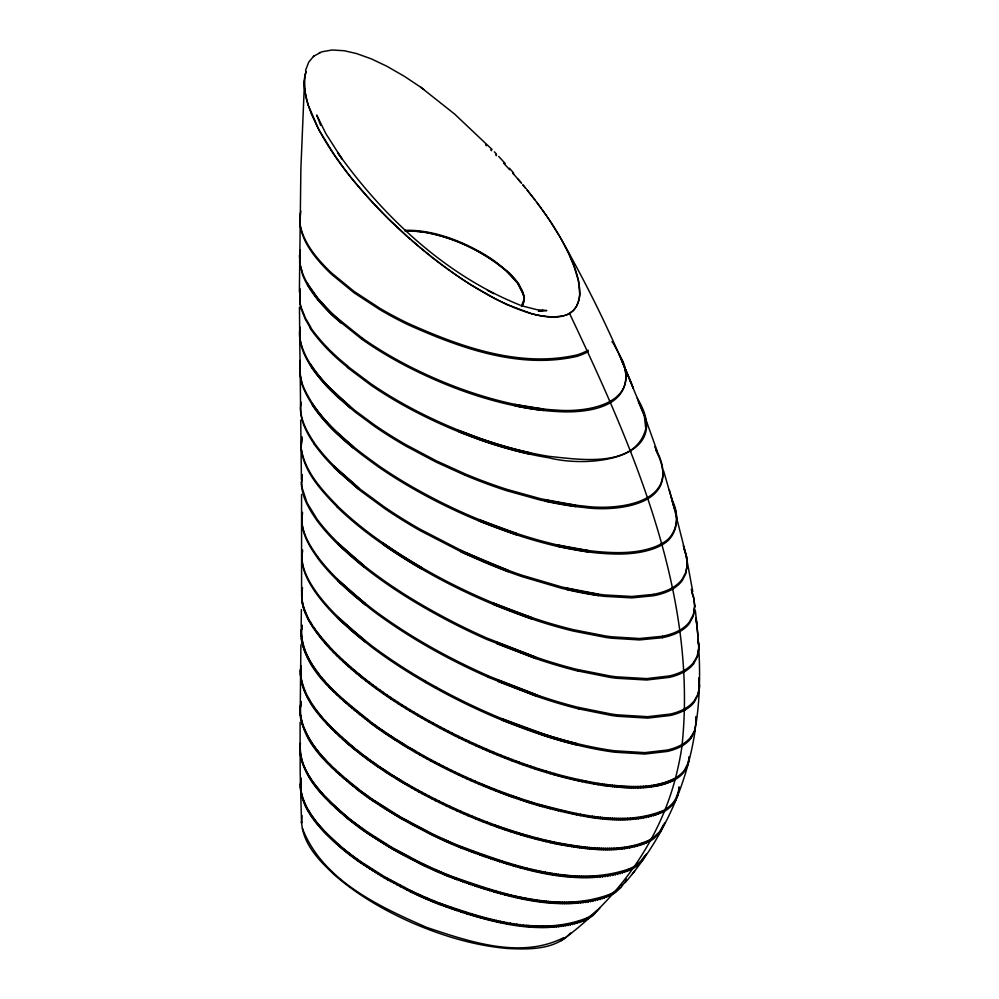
<?xml version="1.0" encoding="UTF-8"?>
<svg xmlns="http://www.w3.org/2000/svg" width="999" height="999" viewBox="0 0 999 999"><rect width="100%" height="100%" fill="white"/><g stroke="black" fill="none" stroke-linecap="round" stroke-linejoin="round"><path stroke-width="1.5" d="M299.388 292.045L300.874 168.831L304.658 77.585M300.087 722.389L300.187 773.351L301.548 823.213L302.048 815.621M687.237 565.746L686.663 556.705L683.279 545.454M694.73 605.332L693.406 615.896L689.347 623.513A45.767 26.424 0 0 1 680.069 631.418A47.415 27.373 0 0 1 662.524 637.649M301.236 778.096C296.291 807.804 322.427 831.38 342.482 849.15A348.963 201.473 0 0 0 350.162 855.269A367.47 212.163 0 0 0 360.976 863.161L384.428 878.046L410.314 891.757A370.592 213.961 0 0 0 424.038 898.089A349.837 201.973 0 0 0 438.299 904.02C484.727 920.366 538.361 938.348 586.688 919.492A46.241 26.698 0 0 0 593.119 915.359L599.812 908.029M300.274 705.182L300.899 644.817M300.624 677.06L300.574 668.781C299.363 700.361 326.398 724.063 347.565 743.718C370.329 763.124 395.616 779.382 421.89 793.606C464.185 816.195 509.303 834.053 556.306 843.943C586.351 849.337 619.343 854.732 648.301 841.957A44.955 25.962 0 0 0 653.846 838.561L660.526 831.892L664.622 822.951M301.598 591.883L301.561 494.43M301.273 701.535C294.518 741.046 333.891 769.867 360.552 792.12A455.157 262.787 0 0 0 373.214 801.186L400.487 818.356L430.482 834.302A462.837 267.208 0 0 0 446.341 841.72A440.372 254.245 0 0 0 458.603 847.002C512.325 866.682 574.15 890.284 630.931 869.667A46.279 26.723 0 0 0 636.388 866.333L641.97 861.2L646.353 854.045M301.149 627.21L301.386 609.552M524.025 299.625L524.038 298.439M679.033 788.473L679.058 787.274M301.748 520.004L301.81 517.02M301.91 554.607C301.336 569.28 309.465 582.554 317.694 594.043A352.709 203.634 0 0 0 337.587 616.508M699.362 688.299L699.425 685.314M299.45 255.707L299.975 264.136L302.759 273.851A178.234 102.909 0 0 0 307.442 283.441M300.624 781.38L300.562 789.572M579.695 294.156L578.446 280.881L573.738 265.16M698.85 646.952L697.602 656.243L693.631 663.823M301.436 482.342L302.272 476.024M300.162 707.092L300.162 715.084M300.362 742.906C297.939 774.05 325.549 797.589 346.628 816.358A388.898 224.525 0 0 0 355.007 822.964A410.239 236.85 0 0 0 366.783 831.493L392.257 847.614L420.367 862.537A416.146 240.26 0 0 0 435.264 869.455A392.832 226.798 0 0 0 450.699 875.948C500.574 893.493 558.129 913.873 610.377 894.093A46.878 27.06 0 0 0 615.659 890.871L619.929 887.237M689.335 756.718L688.074 764.46L684.665 771.191M304.345 80.807L304.782 90.385L307.03 101.099M694.717 606.568L693.406 614.485L689.347 622.09A45.767 26.424 0 0 1 680.069 630.007A47.415 27.373 0 0 1 662.524 636.226M524 300.125L524.025 298.951M579.682 294.48L579.095 299.288M301.661 592.22C301.161 615.421 318.144 634.29 332.904 650.386C369.88 687.562 415.372 715.047 462.175 738.024C507.205 759.452 554.682 776.897 604.183 784.24C627.297 786.975 652.484 789.322 674.05 778.758L674.05 780.169C651.823 791.008 625.898 788.336 602.147 785.364C550.899 777.384 501.81 758.89 455.407 736.126C409.39 712.799 364.473 685.189 328.808 647.452C314.473 631.156 297.864 610.764 302.447 587.587L301.661 598.813M645.841 429.133L644.243 415.559L638.286 401.536M687.237 564.323L685.826 573.676L682.255 580.544A46.853 27.048 0 0 1 672.377 589.198M679.033 787.05L678.071 794.655L675.511 800.686M300.462 784.739L301.236 779.52M300.212 743.943C298.027 775.274 325.287 798.925 346.628 817.781A388.898 224.525 0 0 0 355.007 824.387A410.239 236.85 0 0 0 366.783 832.916L392.257 849.025L420.367 863.96A416.146 240.26 0 0 0 435.264 870.866A392.832 226.798 0 0 0 450.699 877.359C500.574 894.917 558.129 915.284 610.377 895.516A46.878 27.06 0 0 0 615.659 892.294L621.141 887.362L624.899 881.892M300.487 671.34L301.049 665.734L300.774 668.681L300.774 667.257M300.062 709.602L300.162 708.503M300.162 367.083L300.187 374.113L301.823 382.242A155.257 89.635 0 0 0 302.959 385.689C317.819 420.542 349.238 444.555 379.195 466.046A549.175 317.058 0 0 0 413.336 487.437C446.103 506.143 480.731 521.615 516.545 533.466L479.07 519.567M300.162 368.494L300.187 375.524L301.823 383.653A155.257 89.635 0 0 0 302.959 387.113C317.819 421.953 349.238 445.979 379.195 467.47A549.175 317.058 0 0 0 413.336 488.848C446.103 507.567 480.731 523.026 516.545 534.877L479.07 520.991M301.81 518.431L302.51 512.312M301.211 629.807L301.211 631.218L302.148 625.199C296.303 669.155 343.144 699.487 371.728 724.063A544.255 314.223 0 0 0 385.801 733.953C433.029 765.459 485.102 789.772 539.522 805.931C578.933 816.008 622.852 828.009 662.387 812.324L662.387 810.913C621.927 826.81 577.11 814.26 536.888 803.745C483.429 787.537 432.267 763.548 385.801 732.529A544.255 314.223 0 0 1 371.728 722.652C342.994 698.888 303.971 672.215 301.074 631.343L301.049 636.301M524 299.45L523.226 303.708M696.141 723.014L694.48 730.769L691.133 736.713M699.362 686.887L698.226 694.567L694.305 702.097A44.543 25.724 0 0 1 685.177 709.927A44.918 25.937 0 0 1 670.317 715.484L647.689 718.106L617.357 716.271A173.351 100.087 0 0 1 611.113 715.396L578.821 708.89M698.788 648.526L697.052 656.38L693.631 662.412M689.26 756.855L688.074 763.049L684.665 769.767A44.818 25.874 0 0 1 674.1 778.783M300.087 746.39L300.362 744.317M687.137 565.921L685.826 572.252L682.255 579.133A46.853 27.048 0 0 1 672.377 587.787M696.041 723.925C701.773 686.163 699.775 647.789 695.279 610.014M523.951 299.95L521.303 306.343M678.733 790.147L678.92 788.598M299.575 255.719L300.337 251.498M301.948 516.858L302.51 513.723M302.048 554.47L302.61 551.361M699.225 688.461L697.689 694.692L694.305 700.674A44.543 25.724 0 0 1 685.177 708.516A44.918 25.937 0 0 1 670.317 714.073L647.689 716.695L617.357 714.847A173.351 100.087 0 0 1 611.113 713.973L578.821 707.467M300.961 402.035C298.639 416.733 306.206 430.806 314.161 442.569M300.961 403.446C298.639 418.144 306.206 432.23 314.161 443.981M645.679 429.27C634.74 468.631 579.67 459.44 549.025 456.381A215.722 124.55 0 0 1 530.694 452.909C495.317 445.117 461.063 432.617 428.459 416.895A470.729 271.778 0 0 1 371.016 383.841L347.352 366.096M300.137 327.247L299.875 328.783A94.031 54.296 0 0 0 299.6 332.105L300.162 367.857M300.137 328.671L299.875 330.194A94.031 54.296 0 0 0 299.6 333.516M301.273 702.946L300.287 707.417L300.287 705.993M695.017 731.168C686.675 786.987 661.862 840.097 625.037 882.791M300.1 288.773L299.762 301.024A132.792 76.673 0 0 0 301.186 307.43M300.1 290.197L299.762 302.435A132.792 76.673 0 0 0 301.186 308.841M302.61 549.937C299.101 566.57 308.266 582.529 317.694 595.454A352.709 203.634 0 0 0 337.587 617.931M300.524 213.886L299.912 217.645A107.505 62.063 0 0 0 301.298 230.806C305.569 246.104 316.071 258.729 326.96 269.905A294.905 170.267 0 0 0 331.518 274.313L354.071 292.807L380.057 309.79A383.554 221.441 0 0 0 407.867 324.638C460.164 348.077 519.555 369.618 577.322 356.268A48.102 27.772 0 0 0 588.061 351.636L588.049 350.212A48.102 27.772 0 0 1 577.31 354.845C519.567 368.206 460.164 346.665 407.867 323.214A383.554 221.441 0 0 1 380.057 308.379L354.071 291.396L331.518 272.902A294.905 170.267 0 0 1 326.96 268.481C316.021 257.317 305.657 244.655 301.223 229.395A107.505 62.063 0 0 1 299.85 216.234L300.874 211.139M579.033 299.6L576.635 306.169M302.272 474.6L301.486 484.815M305.195 74.65L305.17 74.738A72.39 53.634 21.3 0 0 304.67 88.661M300.337 250.075L299.588 262.749L302.759 275.262A178.234 102.909 0 0 0 307.442 284.852M301.998 436.8L301.074 448.214M301.998 438.224L301.011 446.99M678.446 791.695L675.511 799.262M305.257 74.388L305.344 74.038A44.668 33.092 21.3 0 1 306.193 71.341A45.28 33.554 21.3 0 0 304.907 77.635M305.569 70.38L308.791 62.013L313.561 56.381M523.401 303.221L523.938 300.724A50.212 28.996 0 0 0 523.301 294.343M523.314 303.471L521.99 306.094M625.586 880.481L626.173 879.058M663.686 824.575L659.44 831.892L653.846 837.137A44.955 25.962 0 0 1 648.301 840.546C619.343 853.321 586.351 847.914 556.306 842.519C511.813 833.191 469.031 816.633 428.696 795.803C402.859 782.292 377.934 766.845 355.157 748.601C332.217 728.808 305.207 706.256 300.524 674.5M644.942 855.556L640.746 861.138L636.388 864.922A46.279 26.723 0 0 1 630.931 868.256C574.15 888.873 512.325 865.271 458.603 845.579A440.372 254.245 0 0 1 446.341 840.296A462.837 267.208 0 0 1 430.482 832.891L400.487 816.932L373.214 799.774A455.157 262.787 0 0 1 360.552 790.696C335.289 770.279 305.182 746.777 300.075 712.574M576.361 306.631L573.526 310.302M691.133 738.136L695.017 730.656L696.191 720.242M632.392 873.863L634.59 871.203M621.141 885.951L622.24 884.615M596.903 910.426L593.119 913.948A46.241 26.698 0 0 1 586.688 918.069C538.361 936.937 484.727 918.955 438.299 902.596A349.837 201.973 0 0 1 424.038 896.665A370.592 213.961 0 0 1 410.314 890.334L384.428 876.623L360.976 861.737A367.47 212.163 0 0 1 350.149 853.845A348.963 201.473 0 0 1 342.482 847.739C324.151 831.692 303.634 812.699 300.487 787.187M570.516 933.066C554.82 949.999 529.12 949.487 507.829 948.526C475.212 945.716 443.506 936.188 413.486 923.401C385.939 911.325 359.49 896.24 336.513 876.722C320.554 862.162 302.734 844.729 301.548 821.79M573.289 310.527L568.556 313.898A30.395 22.515 21.3 0 1 566.246 314.922L566.083 314.997M313.973 56.044L321.84 51.811L332.055 50L344.205 50.737L356.456 53.534L371.116 58.791L386.613 66.121L404.27 76.261L421.029 87.437M313.411 56.506L314.123 55.907M302.447 828.533C322.714 880.381 378.858 906.48 426.835 927.447C469.567 941.72 520.916 959.527 563.911 937.549M543.656 409.041A133.242 76.935 0 0 0 556.618 410.089C583.716 412.475 634.84 405.769 624.737 367.033A143.993 83.129 0 0 0 623.026 361.563L614.048 344.618M361.9 339.26A425.874 245.879 0 0 0 410.139 368.107C451.96 389.198 496.99 404.92 543.656 410.464A133.242 76.935 0 0 0 556.618 411.501C582.429 413.286 626.785 409.553 625.849 375.087M347.352 367.52L371.004 385.264A470.729 271.778 0 0 0 428.484 418.294C461.051 434.066 495.329 446.516 530.681 454.333A215.722 124.55 0 0 0 549.013 457.804C589.123 468.306 674.662 459.165 637.325 398.401M299.937 338.236C303.022 357.005 315.497 372.515 328.022 386.113A360.339 208.042 0 0 0 337.275 395.279L354.832 410.389L374.188 424.712A509.278 294.031 0 0 0 406.456 444.98L436.126 460.714L464.997 473.826A415.996 240.172 0 0 0 506.718 489.31L541.108 498.863L575.649 505.157A155.257 89.635 0 0 0 583.641 506.018C614.023 510.477 676.111 504.745 660.401 459.328A163.511 94.405 0 0 0 659.115 455.819L654.682 446.615M465.022 475.212A415.996 240.172 0 0 0 506.718 490.721L541.108 500.287L575.649 506.568A155.257 89.635 0 0 0 583.641 507.442C614.023 511.9 676.111 506.156 660.401 460.751A163.511 94.405 0 0 0 659.115 457.242L655.918 450.324M516.595 533.416A326.96 188.774 0 0 0 556.555 544.767L588.261 550.536A160.976 92.932 0 0 0 596.428 551.485C615.684 553.246 635.776 553.758 654.22 547.102A46.304 26.736 0 0 0 661.45 543.706C677.472 536.076 679.932 515.534 672.589 501.023M516.595 534.84A326.96 188.774 0 0 0 556.555 546.191L588.261 551.96A160.976 92.932 0 0 0 596.428 552.909C615.684 554.657 635.776 555.169 654.22 548.513A46.304 26.736 0 0 0 661.45 545.117C675.923 538.186 679.894 519.93 673.95 506.018M565.209 315.309C577.31 311.963 581.293 298.052 579.42 286.913M319.368 52.772L320.105 52.472M560.801 316.446L565.546 315.185M564.148 315.647L553.671 317.083L541.67 316.009M662.549 636.263L639.56 638.511L611.95 636.825A171.316 98.913 0 0 1 605.694 635.988L573.364 629.682A351.823 203.122 0 0 1 531.843 617.532C477.36 598.988 425.274 572.976 378.296 539.66A499.825 288.574 0 0 1 337.225 505.769M662.549 637.687L639.56 639.922L611.95 638.236A171.316 98.913 0 0 1 605.694 637.412L573.364 631.093A351.823 203.122 0 0 1 531.843 618.943M653.583 594.368L631.917 596.465L604.557 594.954A168.194 97.103 0 0 1 598.351 594.155L562.449 587.15L522.115 575.262A435.427 251.386 0 0 1 508.091 570.267L463.673 551.698L420.067 529.183A585.252 337.887 0 0 1 384.877 507.292L360.377 489.323L338.411 470.279A400.824 231.418 0 0 1 334.103 466.046L358.728 487.999M538.948 311.188L543.219 310.477L538.636 311.238M538.424 311.288L542.694 310.577L539.31 311.126M542.145 310.664L540.484 310.889L546.778 310.577L537.237 309.752L523.276 306.206M405.144 230.806L420.167 231.568M405.219 230.282C431.293 229.795 456.668 239.061 479.283 251.473A188.836 109.028 0 0 1 494.38 260.876L507.03 270.929A133.729 77.21 0 0 1 518.943 284.278M405.219 230.956L413.736 230.944L426.76 232.592C455.631 238.137 483.004 251.423 505.519 270.267M420.379 231.606L426.685 232.58C445.142 236.201 462.912 242.907 479.283 252.16A188.836 109.028 0 0 1 494.38 261.563M544.168 316.408L533.778 314.285M672.414 589.223A48.864 28.209 0 0 1 653.546 595.729L631.917 597.877L604.557 596.366A168.194 97.103 0 0 1 598.351 595.579L562.449 588.561L522.115 576.673A435.427 251.386 0 0 1 508.091 571.678L463.673 553.109L420.067 530.606A585.252 337.887 0 0 1 384.877 508.716L360.377 490.746L338.411 471.69A400.824 231.418 0 0 1 334.103 467.47L358.728 489.423M541.246 315.934L538.748 315.447M514.91 404.395L543.656 409.041A165.772 95.704 0 0 1 529.12 407.055A202.048 116.658 0 0 1 514.91 404.395C478.496 396.603 443.306 383.516 410.114 366.708A425.874 245.879 0 0 1 361.9 337.849M538.336 315.359L535.839 314.797M577.647 669.517L610.039 675.961A173.064 99.912 0 0 0 616.308 676.822L646.728 678.596L669.492 675.923A45.579 26.324 0 0 0 684.427 670.304A45.117 26.049 0 0 0 693.593 662.399M577.647 670.928L610.039 677.384A173.064 99.912 0 0 0 616.308 678.246L646.728 680.007L669.492 677.347A45.579 26.324 0 0 0 684.427 671.715A45.117 26.049 0 0 0 693.593 663.823M435.614 686.75A604.87 349.225 0 0 0 497.415 716.832C533.166 731.643 570.217 743.955 608.553 749.924A172.003 99.301 0 0 0 614.747 750.786L644.855 752.622L667.332 750.037A44.593 25.749 0 0 0 682.08 744.505A44.181 25.512 0 0 0 691.096 736.7M435.614 688.174A604.87 349.225 0 0 0 497.415 718.244C533.166 733.054 570.217 745.379 608.553 751.335A172.003 99.301 0 0 0 614.747 752.21L644.855 754.033L667.332 751.448A44.593 25.749 0 0 0 682.08 745.916A44.181 25.512 0 0 0 691.096 738.124M535.427 314.697L530.756 313.461M533.354 314.185L531.705 313.736M531.293 313.624L506.406 304.258M530.207 313.299L529.932 313.224A132.63 98.277 21.3 0 1 507.242 304.57M488.411 675.961L539.522 695.916M488.411 677.384L539.522 697.339M531.793 617.582L492.869 602.834M577.609 669.567A358.479 206.968 0 0 1 535.839 657.13L487.2 638.161A598.776 345.704 0 0 1 457.629 624.238C414.76 602.434 373.264 576.723 338.411 543.306L364.298 565.896M577.609 670.978A358.479 206.968 0 0 1 535.839 658.553L487.2 639.585A598.776 345.704 0 0 1 457.629 625.649C414.76 603.846 373.264 578.146 338.411 544.717A355.594 205.294 0 0 1 316.995 520.604C309.615 509.877 302.197 498.014 301.573 484.627M535.801 657.18L496.603 642.22M535.801 658.603L496.603 643.631M536.987 695.054L497.814 680.032M536.987 696.478L497.814 681.443M520.204 305.17C446.403 275.774 384.003 217.794 337.612 152.585L341.983 158.928L325.836 133.579L316.72 115.06L320.667 125.387M458.866 430.394L480.294 438.486A355.569 205.282 0 0 0 493.568 442.932A314.573 181.618 0 0 0 511.813 448.314A263.773 152.285 0 0 0 530.681 452.922M458.866 431.805L480.294 439.91A355.569 205.282 0 0 0 493.568 444.355A314.573 181.618 0 0 0 511.813 449.725A263.773 152.285 0 0 0 530.681 454.345M501.823 718.618L545.054 734.49A373.489 215.634 0 0 0 556.967 738.161A319.443 184.428 0 0 0 576.498 743.468M501.823 720.029L545.054 735.913A373.489 215.634 0 0 0 556.967 739.585A319.443 184.428 0 0 0 576.498 744.892M492.869 604.245L531.793 618.993C477.372 600.299 425.237 574.437 378.296 541.083A499.825 288.574 0 0 1 337.225 507.18M464.997 475.237L436.126 462.137L406.443 446.403A509.278 294.031 0 0 1 374.188 426.136L354.832 411.8L337.262 396.703A360.339 208.042 0 0 1 328.022 387.525C314.485 372.677 300.187 355.219 299.6 334.141M507.217 304.62L492.145 297.178A261.938 194.093 21.3 0 1 472.152 285.589L471.74 285.339M505.631 303.896L500.986 301.698M460.839 550.362L483.978 560.701A487.774 281.618 0 0 0 508.091 570.267M460.839 551.785L483.978 562.112A487.774 281.618 0 0 0 508.091 571.69M500.212 301.311L498.676 300.562M497.914 300.175L496.391 299.4M495.629 299.001L471.253 285.04M487.362 290.284L493.618 293.619M435.564 686.788L425.574 681.143M435.564 688.199L425.574 682.554M469.705 284.066L471.328 285.09M470.541 284.59L462.025 279.071M469.305 283.803L465.609 281.431M464.847 280.931L457.829 276.248M461.276 278.571L450.636 271.216M457.142 275.774L455.756 274.812M383.329 543.231L387.962 546.428A603.159 348.226 0 0 0 402.297 555.831A620.466 358.229 0 0 0 422.277 567.907M383.329 544.642L387.962 547.839A603.159 348.226 0 0 0 402.297 557.255A620.466 358.229 0 0 0 422.277 569.318M455.057 274.338L453.683 273.376M452.997 272.889L446.503 268.244M361.913 337.837L334.74 316.059A328.371 189.585 0 0 1 331.094 312.612L317.907 298.401L307.43 283.441A219.618 126.798 0 0 0 314.073 293.494A262.188 151.373 0 0 0 322.04 303.221A302.547 174.675 0 0 0 331.094 312.612L341.084 321.69M361.913 339.26L334.74 317.47A328.371 189.585 0 0 1 331.094 314.036L317.907 299.825L307.43 284.852A219.618 126.798 0 0 0 314.073 294.905A262.188 151.373 0 0 0 322.04 304.633A302.547 174.675 0 0 0 331.094 314.023L341.084 323.102M423.751 89.386L420.791 87.275L454.533 113.998L492.107 149.525M449.575 270.467L441.396 264.473M496.016 262.725L499.525 265.347M445.504 267.52L432.23 257.43M440.384 263.711L437.35 261.413M436.351 260.639L433.366 258.329M337.799 579.482L353.484 593.843L372.377 608.99A626.535 361.725 0 0 0 488.511 675.898M337.799 580.906L353.484 595.254L372.377 610.401A626.535 361.725 0 0 0 488.511 677.31M337.525 616.533L353.059 630.769L371.778 645.791A619.667 357.767 0 0 0 425.611 681.118M337.525 617.956L353.059 632.192L371.778 647.202A619.667 357.767 0 0 0 425.611 682.529M499.999 265.709L503.546 268.569M432.38 257.555L429.445 255.22M430.419 256.006L431.406 256.78M365.334 603.558L339.298 580.943M365.334 604.982L339.298 582.367M364.797 640.409L338.998 617.981M364.797 641.82L338.998 619.405M429.62 255.369L419.38 246.978M364.298 567.32L338.411 544.717M428.471 254.445L425.562 252.098M424.587 251.298L421.703 248.926M353.559 446.84L336.026 431.281A376.261 217.233 0 0 1 330.669 425.924A335.09 193.456 0 0 1 320.804 414.935A277.697 160.327 0 0 1 312.3 403.571M353.559 448.264L336.026 432.692A376.261 217.233 0 0 1 330.669 427.347A335.09 193.456 0 0 1 320.804 416.358A277.697 160.327 0 0 1 312.3 404.995M420.754 248.139L406.693 235.989A461.288 341.808 21.3 0 1 376.835 207.055L374.313 204.395M350.262 406.68L328.022 386.113A312.899 180.644 0 0 1 318.519 375.287A259.503 149.825 0 0 1 310.439 364.086M350.262 408.104L328.022 387.525A312.899 180.644 0 0 1 318.519 376.698A259.503 149.825 0 0 1 310.439 365.497M418.119 245.916L411.875 240.559M504.045 268.981L507.03 271.603A133.729 77.21 0 0 1 518.943 284.965M410.639 239.473L408.179 237.312M505.969 270.654L517.507 283.042L523.351 294.343M406.955 236.214L387.974 218.381L370.142 199.875M485.626 144.917L486.476 145.742M337.337 505.731C321.79 489.835 305.257 471.928 301.323 449.25M337.337 507.142C321.441 490.659 303.521 471.915 301.174 448.027M490.709 149.9L491.533 150.724M495.654 154.87L496.466 155.707M496.478 154.083L494.343 151.836M498.676 156.418L505.194 163.474M373.489 203.496L354.058 181.343M369.355 199.026L366.908 196.316M512.599 172.977L513.648 174.163M366.096 195.404L362.387 191.209M509.453 168.219L513.623 173.002M361.963 190.709L360.264 188.749M517.832 178.933L520.916 182.542M359.902 188.312L351.111 177.722M522.939 184.952L525.949 188.586M523.001 185.027L525.799 188.399M353.559 180.744L343.444 167.844M526.948 189.798L534.702 199.6M527.185 190.097L532.617 196.915M350.599 177.085L348.663 174.638M348.176 174.013L347.227 172.79M533.291 197.777L537.986 203.933M346.74 172.178L331.905 151.536M536.588 202.073L544.343 212.662M342.982 167.233L339.772 162.874M538.449 204.545L539.835 206.418M540.297 207.043L541.208 208.292M317.782 556.793C310.127 546.228 302.909 534.365 301.823 521.053M317.782 558.216C309.69 546.977 301.823 534.128 301.76 519.817M542.107 209.54L549.125 219.605M339.323 162.25L336.201 157.854M611.975 341.633L612.499 342.37M544.792 213.299L546.103 215.185M335.764 157.23L318.893 129.758L308.341 105.432M546.54 215.809L547.415 217.07M613.024 343.119L613.548 343.868M547.889 217.77L552.072 224.051M549.562 220.242L550.399 221.503M331.693 151.211L331.281 150.574M550.849 222.178L561.351 239.298A257.405 190.734 21.3 0 1 569.13 254.27L573.613 264.822M331.069 150.262L330.644 149.625M330.232 148.988L327.747 145.092M552.484 224.688L556.455 230.994M518.856 284.303L522.452 290.996L523.838 296.616M518.856 284.977L523.289 294.131M310.652 327.035L305.369 317.907L301.186 307.43M310.652 328.459L305.369 319.33L301.186 308.853M327.422 144.555L325.774 141.87M556.905 231.731L558.841 234.952M325.424 141.309L323.514 138.074M559.602 236.239L560.352 237.537M323.214 137.55L321.628 134.79M560.726 238.187L568.931 253.883L574.8 268.044A127.123 94.193 21.3 0 1 579.283 285.277M321.316 134.228L319.493 130.881M565.397 246.753C591.033 292.47 613.861 339.735 633.391 388.374L620.691 358.004L643.943 414.26L657.492 452.023M319.168 130.282L317.133 126.349M619.118 354.408L623.026 362.987A143.993 83.129 0 0 1 624.737 368.456L625.749 373.976M569.517 313.374C633.229 447.864 698.264 594.555 681.892 746.865A421.715 243.481 60 0 1 677.659 769.093C662.25 838.361 618.319 899.2 561.401 940.696L561.401 939.285M316.833 125.762L311.95 115.122M311.7 114.51L311.326 113.586M672.589 502.447L673.526 504.82M311.201 113.287L310.602 111.751M691.258 589.36L693.868 597.902L694.73 606.743M310.364 111.126L308.679 106.456M684.015 548.726L686.288 556.231L687.25 563.848M691.72 591.982L693.593 598.089M304.583 88.649L305.719 95.754A123.851 91.771 21.3 0 0 306.518 99.176L308.354 105.457M308.229 105.07L307.155 101.523M663.623 470.929L674.113 507.292M671.378 497.315L685.851 554.22L692.757 591.595M669.305 489.835L674.512 508.716M523.426 293.943L523.913 297.115M697.926 638.286L698.801 645.891M697.926 639.697L698.713 644.655M693.868 599.325L694.692 605.506M698.713 677.909L699.425 686.738M698.713 679.332L699.425 685.501M301.873 487.1L307.08 502.859L317.083 519.168A355.594 205.294 0 0 0 338.486 543.269M695.891 716.558L696.028 719.205M523.913 296.441L523.963 297.615M697.14 628.171L696.003 617.657L697.939 635.938M301.698 487.287L301.436 482.155M301.074 446.803L301.174 449.45M696.028 717.781L696.128 720.429M523.963 296.94L524 298.114M524 297.44L524.025 298.626M696.128 719.005L696.203 722.876M698.801 644.48L698.85 647.127M524.025 297.939L524.038 299.126M300.724 420.167L301.411 479.607M300.549 405.257L300.087 360.427M299.737 337.625L299.463 307.267M301.748 518.581L301.76 521.241M698.85 645.716L698.85 648.363M685.139 708.491L685.139 709.914M684.377 670.279L684.377 671.69M682.03 744.48L682.03 745.891M680.032 629.982L680.032 631.405M673.051 779.282L673.051 780.694M672.327 587.762L672.327 589.173M672.015 779.794L672.015 781.206M670.953 780.281L670.953 781.693M669.879 780.743L669.879 782.155M668.768 781.193L668.768 782.604M667.632 781.618L667.632 783.041M666.47 782.03L666.47 783.453M665.297 782.417L665.297 783.84M664.098 782.791L664.098 784.203M662.886 783.141L662.886 784.552M661.663 783.466L661.663 784.889M661.45 543.706L661.45 545.117M660.414 783.778L660.414 785.202M660.302 811.912L660.302 813.323M659.165 784.065L659.165 785.489M658.129 812.824L658.129 814.247M657.891 784.34L657.891 785.763M656.605 784.602L656.605 786.013M655.881 813.661L655.881 815.084M654.033 785.052L654.033 786.463M653.533 814.422L653.533 815.846M651.423 785.426L651.423 786.85M651.123 815.122L651.123 816.533M648.788 785.751L648.788 787.162M648.651 815.733L648.651 817.157M648.301 840.546L648.301 841.957M647.527 497.889L647.527 499.3M646.241 841.533L646.241 842.956M646.116 786.013L646.116 787.424M646.103 816.283L646.103 817.694M644.093 842.457L644.093 843.868M643.543 816.757L643.543 818.169M643.443 786.213L643.443 787.624M641.87 843.293L641.87 844.717M640.759 786.35L640.759 787.774M640.946 817.157L640.946 818.568M639.56 844.068L639.56 845.491M638.324 817.494L638.324 818.905M638.061 786.45L638.061 787.861M637.187 844.767L637.187 846.19M635.676 817.769L635.676 819.192M635.376 786.488L635.376 787.911M634.74 845.404L634.74 846.815M633.279 786.5L633.279 787.911M633.016 817.994L633.016 819.417M632.23 845.966L632.23 847.389M631.181 786.475L631.181 787.886M630.931 868.256L630.931 869.667M630.644 450.362L630.644 451.773M630.344 818.156L630.344 819.58M629.695 846.465L629.695 847.876M629.083 786.425L629.083 787.836M628.908 869.23L628.908 870.653M627.659 818.281L627.659 819.692M627.135 846.89L627.135 848.301M626.985 786.35L626.985 787.761M626.81 870.141L626.81 871.565M624.987 818.343L624.987 819.754M624.887 786.25L624.887 787.674M624.537 847.252L624.537 848.663M624.637 870.991L624.637 872.402M622.926 818.368L622.926 819.779M622.789 786.138L622.789 787.549M622.389 871.765L622.389 873.176M621.927 847.552L621.927 848.975M620.866 818.356L620.866 819.779M620.704 786.001L620.704 787.412M620.067 872.464L620.067 873.888M619.293 847.801L619.293 849.225M618.793 818.331L618.793 819.742M618.618 785.838L618.618 787.262M617.682 873.114L617.682 874.525M616.733 818.268L616.733 819.692M616.645 848.001L616.645 849.412M616.545 785.664L616.545 787.087M615.222 873.688L615.222 875.112M614.672 818.193L614.672 819.617M614.472 785.464L614.472 786.887M613.985 848.139L613.985 849.562M612.762 874.2L612.762 875.611M612.612 818.106L612.612 819.517M612.399 785.251L612.399 786.675M611.326 848.238L611.326 849.649M610.826 401.136L610.826 402.56M610.551 817.981L610.551 819.405M610.377 894.093L610.377 895.516M610.339 785.027L610.339 786.438M610.252 874.649L610.252 876.061M609.328 848.276L609.328 849.687M608.516 817.844L608.516 819.255M608.279 784.777L608.279 786.201M608.441 895.042L608.441 896.465M607.717 875.037L607.717 876.448M607.317 848.288L607.317 849.712M606.468 817.681L606.468 819.105M606.418 895.941L606.418 897.352M606.231 784.515L606.231 785.938M605.307 848.288L605.307 849.699M605.157 875.361L605.157 876.772M604.432 817.507L604.432 818.93M604.32 896.765L604.32 898.176M604.183 784.24L604.183 785.651M603.296 848.251L603.296 849.674M602.572 875.636L602.572 877.047M602.397 817.319L602.397 818.73M602.147 783.953L602.147 785.364M602.16 897.527L602.16 898.938M601.286 848.201L601.286 849.625M600.362 817.107L600.362 818.531M599.974 875.861L599.974 877.272M599.937 898.226L599.937 899.637M599.275 848.126L599.275 849.55M598.326 816.882L598.326 818.306M598.114 783.328L598.114 784.752M597.639 898.863L597.639 900.274M597.277 848.039L597.277 849.45M597.365 876.023L597.365 877.447M596.316 816.645L596.316 818.056M595.279 847.926L595.279 849.337M595.292 899.45L595.292 900.861M594.755 876.148L594.755 877.572M594.293 816.383L594.293 817.806M594.08 782.654L594.08 784.078M593.281 847.789L593.281 849.212M592.907 899.962L592.907 901.373M592.832 876.21L592.832 877.634M592.295 816.121L592.295 817.532M591.283 847.639L591.283 849.063M590.896 876.248L590.896 877.671M590.496 900.411L590.496 901.835M590.072 781.93L590.072 783.353M589.298 847.477L589.298 848.888M588.96 876.273L588.96 877.684M588.311 815.534L588.311 816.957M588.061 900.811L588.061 902.234M587.312 847.289L587.312 848.713M587.025 876.26L587.025 877.684M586.688 918.069L586.688 919.492M586.076 781.168L586.076 782.579M585.589 901.16L585.589 902.584M585.327 847.09L585.327 848.513M585.077 876.235L585.077 877.646M584.865 918.98L584.865 920.391M584.34 814.909L584.34 816.32M583.354 846.877L583.354 848.301M583.154 876.185L583.154 877.609M583.104 901.46L583.104 902.871M582.966 919.817L582.966 921.24M582.117 780.344L582.117 781.767M581.381 846.653L581.381 848.064M581.218 876.123L581.218 877.534M581.006 920.603L581.006 922.015M580.606 901.697L580.606 903.108M580.394 814.222L580.394 815.646M579.42 846.403L579.42 847.826M579.295 876.036L579.295 877.459M578.97 921.328L578.97 922.751M578.171 779.495L578.171 780.918M578.084 901.897L578.084 903.308M577.472 846.153L577.472 847.564M577.36 875.936L577.36 877.347M576.885 922.002L576.885 923.426M576.46 813.498L576.46 814.909M575.524 845.878L575.524 847.302M575.436 875.811L575.436 877.234M575.561 902.035L575.561 903.458M574.737 922.626L574.737 924.038M574.275 778.608L574.275 780.032M573.738 902.122L573.738 903.533M573.576 845.591L573.576 847.015M573.526 875.673L573.526 877.097M572.539 812.724L572.539 814.135M572.527 923.188L572.527 924.612M571.903 902.172L571.903 903.596M571.628 845.304L571.628 846.715M571.603 875.524L571.603 876.935M570.417 777.697L570.417 779.108M570.304 923.7L570.304 925.111M570.079 902.209L570.079 903.633M569.692 844.992L569.692 846.403M569.692 875.349L569.692 876.772M568.668 811.912L568.668 813.336M568.244 902.234L568.244 903.645M568.044 924.15L568.044 925.561M567.769 844.667L567.769 846.091M567.782 875.161L567.782 876.585M566.358 776.685L566.358 778.096M566.396 902.222L566.396 903.645M565.846 844.342L565.846 845.753M565.871 874.962L565.871 876.385M565.746 924.55L565.746 925.961M564.822 811.063L564.822 812.487M564.572 902.197L564.572 903.62M563.985 874.749L563.985 876.173M563.936 844.005L563.936 845.416M563.436 924.887L563.436 926.31M562.737 902.159L562.737 903.583M562.3 775.636L562.3 777.047M562.087 874.525L562.087 875.948M562.025 843.643L562.025 845.067M561.101 925.186L561.101 926.61M561.013 810.189L561.013 811.6M560.901 902.097L560.901 903.521M560.202 874.287L560.202 875.698M560.114 843.281L560.114 844.704M559.078 902.022L559.078 903.446M558.741 925.436L558.741 926.86M558.279 774.55L558.279 775.973M558.291 809.54L558.291 810.951M558.216 842.906L558.216 844.33M558.329 874.038L558.329 875.449M557.255 901.935L557.255 903.346M556.331 842.532L556.331 843.943M556.443 873.775L556.443 875.186M556.381 925.648L556.381 927.06M555.569 808.865L555.569 810.276M555.432 901.822L555.432 903.233M554.433 842.132L554.433 843.556M554.57 873.488L554.57 874.912M554.27 773.438L554.27 774.849M554.008 925.811L554.008 927.222M553.608 901.697L553.608 903.108M552.859 808.179L552.859 809.59M552.709 873.201L552.709 874.625M552.559 841.732L552.559 843.156M552.31 925.898L552.31 927.322M551.785 901.56L551.785 902.971M550.849 872.901L550.849 874.325M550.674 841.32L550.674 842.744M550.611 925.973L550.611 927.384M550.287 772.289L550.287 773.701M550.162 807.467L550.162 808.89M549.974 901.398L549.974 902.821M548.988 872.589L548.988 874.013M548.813 840.908L548.813 842.319M548.913 926.023L548.913 927.434M548.164 901.235L548.164 902.646M547.489 806.755L547.489 808.166M547.14 872.277L547.14 873.688M547.215 926.061L547.215 927.472M546.341 771.116L546.341 772.527M546.353 901.048L546.353 902.472M546.053 840.271L546.053 841.682M545.504 926.073L545.504 927.484M545.304 871.94L545.304 873.363M544.817 806.018L544.817 807.442M544.555 900.861L544.555 902.272M543.806 926.061L543.806 927.484M543.456 871.603L543.456 873.014M543.319 839.61L543.319 841.033M542.757 900.648L542.757 902.06M542.42 769.904L542.42 771.328M542.157 805.269L542.157 806.692M542.107 926.048L542.107 927.459M541.633 871.253L541.633 872.664M540.971 900.424L540.971 901.847M540.584 838.948L540.584 840.359M540.409 926.011L540.409 927.422M539.797 870.891L539.797 872.302M539.522 804.507L539.522 805.931M539.185 900.199L539.185 901.61M538.711 925.948L538.711 927.372M538.548 768.681L538.548 770.104M537.974 870.516L537.974 871.927M537.862 838.248L537.862 839.672M537.4 899.949L537.4 901.373M537.012 925.886L537.012 927.297M536.888 803.745L536.888 805.157M536.163 870.141L536.163 871.553M535.626 899.699L535.626 901.11M535.314 925.798L535.314 927.209M535.152 837.549L535.152 838.96M534.677 767.432L534.677 768.843M534.265 802.959L534.265 804.37M534.353 869.742L534.353 871.165M533.853 899.425L533.853 900.848M533.628 925.698L533.628 927.109M532.455 836.825L532.455 838.248M531.967 869.217L531.967 870.641M532.08 899.15L532.08 900.574M531.93 925.586L531.93 926.997M531.655 802.147L531.655 803.571M530.831 766.146L530.831 767.569M530.319 898.863L530.319 900.274M530.244 925.461L530.244 926.872M529.77 836.088L529.77 837.512M529.595 868.68L529.595 870.092M529.058 801.335L529.058 802.759M528.571 898.563L528.571 899.987M528.558 925.324L528.558 926.735M527.11 835.339L527.11 836.762M527.222 868.131L527.222 869.542M527.01 764.847L527.01 766.258M526.81 898.263L526.81 899.674M526.885 925.161L526.885 926.585M526.461 800.511L526.461 801.935M525.037 834.739L525.037 836.163M525.062 897.939L525.062 899.362M524.862 867.557L524.862 868.968M523.888 799.675L523.888 801.098M523.551 924.824L523.551 926.235M523.214 763.523L523.214 764.934M523.326 897.614L523.326 899.025M522.976 834.14L522.976 835.564M522.514 866.97L522.514 868.393M521.59 897.277L521.59 898.688M521.328 798.825L521.328 800.249M520.916 833.528L520.916 834.952M520.179 866.383L520.179 867.794M520.217 924.437L520.217 925.848M519.855 896.927L519.855 898.351M519.43 762.162L519.43 763.586M518.868 832.904L518.868 834.327M518.768 797.976L518.768 799.387M518.131 896.578L518.131 898.001M517.857 865.771L517.857 867.182M516.833 832.279L516.833 833.69M516.908 924L516.908 925.411M516.233 797.102L516.233 798.526M515.884 896.103L515.884 897.527M515.684 760.801L515.684 762.212M515.546 865.146L515.546 866.57M514.797 831.643L514.797 833.066M513.698 796.228L513.698 797.639M513.648 895.616L513.648 897.04M513.598 923.526L513.598 924.937M513.236 864.522L513.236 865.933M512.762 831.006L512.762 832.417M511.963 759.402L511.963 760.826M511.426 895.116L511.426 896.528M511.188 795.341L511.188 796.752M510.939 863.873L510.939 865.296M510.751 830.344L510.751 831.767M510.314 923.001L510.314 924.425M509.203 894.605L509.203 896.016M508.678 794.43L508.678 795.853M508.741 829.694L508.741 831.106M508.653 863.223L508.653 864.635M508.266 757.991L508.266 759.415M506.993 894.068L506.993 895.491M507.055 922.452L507.055 923.875M506.73 829.02L506.73 830.444M506.368 862.562L506.368 863.973M506.168 793.518L506.168 794.942M504.732 828.346L504.732 829.769M504.782 893.531L504.782 894.942M504.595 756.568L504.595 757.979M504.095 861.887L504.095 863.298M503.808 921.865L503.808 923.276M503.683 792.607L503.683 794.018M502.747 827.671L502.747 829.083M502.597 892.981L502.597 894.392M501.835 861.2L501.835 862.612M501.211 791.67L501.211 793.094M500.936 755.119L500.936 756.53M500.761 826.985L500.761 828.396M500.599 921.24L500.599 922.664M500.412 892.419L500.412 893.83M499.587 860.501L499.587 861.912M498.738 790.733L498.738 792.157M498.776 826.285L498.776 827.709M498.526 920.828L498.526 922.239M498.239 891.832L498.239 893.256M497.352 859.789L497.352 861.213M497.302 753.646L497.302 755.069M496.803 825.586L496.803 827.01M496.466 920.391L496.466 921.802M496.291 789.784L496.291 791.208M496.078 891.245L496.078 892.669M495.117 859.078L495.117 860.489M494.842 824.887L494.842 826.298M494.405 919.942L494.405 921.353M493.843 788.835L493.843 790.246M493.918 890.658L493.918 892.07M493.681 752.16L493.681 753.571M492.894 858.353L492.894 859.764M492.345 919.48L492.345 920.903M491.77 890.047L491.77 891.458M491.408 787.874L491.408 789.285M490.946 823.451L490.946 824.874M490.684 857.617L490.684 859.028M490.309 919.005L490.309 920.429M490.097 750.649L490.097 752.072M489.635 889.422L489.635 890.846M488.986 786.887L488.986 788.311M488.486 856.867L488.486 858.291M488.274 918.531L488.274 919.942M487.512 888.798L487.512 890.209M487.075 822.002L487.075 823.413M486.525 749.125L486.525 750.549M486.563 785.913L486.563 787.324M486.288 856.118L486.288 857.529M486.251 918.031L486.251 919.442M485.389 888.148L485.389 889.572M484.165 784.914L484.165 786.338M484.103 855.356L484.103 856.767M484.228 917.519L484.228 918.943M483.216 820.516L483.216 821.927M483.279 887.512L483.279 888.923M482.979 747.589L482.979 749.013M482.217 917.007L482.217 918.418M481.768 783.915L481.768 785.339M481.93 854.582L481.93 856.006M481.181 886.85L481.181 888.261M480.219 916.483L480.219 917.894M479.757 853.808L479.757 855.219M479.47 746.041L479.47 747.452M479.383 782.916L479.383 784.327M479.395 819.005L479.395 820.429M479.083 886.175L479.083 887.599M478.234 915.946L478.234 917.357M477.609 853.021L477.609 854.432M476.998 885.501L476.998 886.925M476.248 915.396L476.248 916.807M475.961 744.467L475.961 745.891M475.586 817.482L475.586 818.893M475.462 852.222L475.462 853.633M475.187 781.106L475.187 782.529M474.925 884.814L474.925 886.238M474.263 914.834L474.263 916.245M473.314 851.423L473.314 852.834M472.852 884.127L472.852 885.539M472.49 742.881L472.49 744.292M472.302 914.272L472.302 915.683M471.815 815.933L471.815 817.344M471.191 850.611L471.191 852.022M471.016 779.27L471.016 780.694M470.804 883.416L470.804 884.839M470.342 913.685L470.342 915.109M469.068 849.787L469.068 851.198M469.031 741.283L469.031 742.694M468.756 882.704L468.756 884.127M468.394 913.098L468.394 914.522M468.081 814.36L468.081 815.783M466.87 777.422L466.87 778.833M466.958 848.963L466.958 850.374M466.708 881.992L466.708 883.403M466.446 912.512L466.446 913.923M465.596 739.66L465.596 741.071M464.847 848.126L464.847 849.537M464.685 881.255L464.685 882.679M464.51 911.9L464.51 913.323M464.373 812.774L464.373 814.185M462.762 775.536L462.762 776.947M462.749 847.277L462.749 848.7M462.662 880.519L462.662 881.942M462.587 911.288L462.587 912.711M462.175 738.024L462.175 739.435M460.689 811.163L460.689 812.574M460.676 846.44L460.676 847.851M460.639 879.782L460.639 881.193M460.664 910.663L460.664 912.087M458.778 736.375L458.778 737.786M458.678 773.626L458.678 775.049M458.641 879.033L458.641 880.444M458.753 910.039L458.753 911.45M458.603 845.579L458.603 846.99M457.03 809.527L457.03 810.951M456.855 909.402L456.855 910.813M456.643 878.271L456.643 879.682M456.531 844.717L456.531 846.128M455.407 734.715L455.407 736.126M454.97 908.753L454.97 910.176M454.62 771.703L454.62 773.126M454.47 843.843L454.47 845.266M454.657 877.497L454.657 878.92M453.396 807.879L453.396 809.302M453.084 908.103L453.084 909.515M452.672 876.722L452.672 878.146M452.422 842.969L452.422 844.38M452.06 733.041L452.06 734.452M451.198 907.442L451.198 908.853M450.611 769.754L450.611 771.178M450.699 875.948L450.699 877.359M450.387 842.082L450.387 843.506M449.787 806.205L449.787 807.629M449.338 906.767L449.338 908.191M448.751 875.161L448.751 876.573M448.351 841.195L448.351 842.607M448.176 731.068L448.176 732.479M447.477 906.093L447.477 907.504M446.79 874.362L446.79 875.773M446.628 767.794L446.628 769.205M446.203 804.52L446.203 805.931M446.341 840.296L446.341 841.72M445.616 905.406L445.616 906.83M444.855 873.563L444.855 874.974M444.318 729.07L444.318 730.481M444.318 839.397L444.318 840.808M443.781 904.719L443.781 906.13M442.919 872.751L442.919 874.162M442.682 765.808L442.682 767.22M442.644 802.809L442.644 804.232M442.32 838.486L442.32 839.897M441.945 904.02L441.945 905.431M440.984 871.94L440.984 873.351M440.497 727.047L440.497 728.471M440.322 837.562L440.322 838.985M440.109 903.308L440.109 904.732M439.11 801.086L439.11 802.497M439.073 871.116L439.073 872.527M438.761 763.785L438.761 765.209M438.336 836.65L438.336 838.061M438.299 902.596L438.299 904.02M437.162 870.279L437.162 871.702M436.7 725.024L436.7 726.435M436.488 901.885L436.488 903.296M436.363 835.713L436.363 837.137M435.614 799.337L435.614 800.761M435.264 869.455L435.264 870.866M434.877 761.762L434.877 763.174M434.677 901.16L434.677 902.572M434.39 834.777L434.39 836.2M433.379 868.606L433.379 870.029M432.929 722.964L432.929 724.387M432.892 900.424L432.892 901.835M432.43 833.84L432.43 835.251M432.142 797.577L432.142 799M431.493 867.756L431.493 869.18M431.019 759.702L431.019 761.126M431.106 899.687L431.106 901.098M430.482 832.891L430.482 834.302M429.62 866.907L429.62 868.318M429.32 898.938L429.32 900.361M429.195 720.891L429.195 722.314M428.696 795.803L428.696 797.214M428.534 831.942L428.534 833.353M427.747 866.046L427.747 867.457M427.56 898.188L427.56 899.6M427.197 757.629L427.197 759.053M426.61 830.981L426.61 832.392M425.886 865.184L425.886 866.595M425.799 897.427L425.799 898.85M425.487 718.805L425.487 720.229M425.274 794.005L425.274 795.416M424.687 830.007L424.687 831.43M424.038 864.31L424.038 865.721M424.038 896.665L424.038 898.089M423.401 755.544L423.401 756.955M422.764 829.045L422.764 830.456M422.302 895.891L422.302 897.314M422.202 863.423L422.202 864.847M421.815 716.708L421.815 718.119M421.89 792.195L421.89 793.606M420.854 828.059L420.854 829.482M420.567 895.116L420.567 896.54M420.367 862.537L420.367 863.96M419.642 753.433L419.642 754.844M418.956 827.072L418.956 828.496M418.831 894.342L418.831 895.753M418.519 790.359L418.519 791.77M418.544 861.65L418.544 863.074M417.794 714.372L417.794 715.784M417.07 826.086L417.07 827.509M417.107 893.556L417.107 894.967M416.733 860.751L416.733 862.174M415.921 751.298L415.921 752.722M415.397 892.756L415.397 894.167M415.184 788.511L415.184 789.922M415.197 825.099L415.197 826.51M414.935 859.852L414.935 861.263M413.973 750.162L413.973 751.585M413.811 712L413.811 713.423M413.698 891.957L413.698 893.368M413.324 824.1L413.324 825.511M413.136 858.94L413.136 860.364M412.025 749.025L412.025 750.449M411.863 786.65L411.863 788.061M412 891.145L412 892.569M411.463 823.089L411.463 824.5M411.338 858.029L411.338 859.44M410.314 890.334L410.314 891.757M410.089 747.889L410.089 749.3M409.865 709.615L409.865 711.038M409.615 822.077L409.615 823.488M409.565 857.105L409.565 858.528M408.591 784.764L408.591 786.188M408.166 746.728L408.166 748.151M407.767 821.053L407.767 822.477M407.792 856.18L407.792 857.604M406.955 888.698L406.955 890.121M406.718 783.678L406.718 785.102M406.243 745.579L406.243 746.99M406.031 855.256L406.031 856.667M405.956 707.217L405.956 708.628M405.931 820.042L405.931 821.453M404.845 782.592L404.845 784.003M404.333 744.417L404.333 745.841M404.108 819.005L404.108 820.429M404.283 854.32L404.283 855.731M403.646 887.037L403.646 888.461M402.997 781.493L402.997 782.904M402.535 853.371L402.535 854.794M402.435 743.256L402.435 744.667M402.297 817.969L402.297 819.392M402.085 704.782L402.085 706.206M401.148 780.381L401.148 781.805M400.799 852.422L400.799 853.845M400.549 742.082L400.549 743.493M400.487 816.932L400.487 818.356M400.349 885.351L400.349 886.775M399.313 779.27L399.313 780.694M399.076 851.473L399.076 852.896M398.713 815.896L398.713 817.319M398.676 740.908L398.676 742.319M398.251 702.334L398.251 703.758M397.477 778.159L397.477 779.57M397.365 850.511L397.365 851.935M397.103 883.653L397.103 885.064M396.953 814.859L396.953 816.283M396.803 739.722L396.803 741.146M395.666 777.035L395.666 778.458M395.654 849.55L395.654 850.973M395.192 813.823L395.192 815.234M394.942 738.536L394.942 739.959M394.468 699.862L394.468 701.286M393.956 848.588L393.956 849.999M393.856 775.911L393.856 777.334M393.881 881.93L393.881 883.341M393.444 812.774L393.444 814.185M393.094 737.349L393.094 738.761M392.257 847.614L392.257 849.025M392.058 774.787L392.058 776.198M391.695 811.712L391.695 813.136M391.258 736.151L391.258 737.562M390.721 697.377L390.721 698.801M390.597 846.64L390.597 848.051M390.696 880.181L390.696 881.593M390.272 773.651L390.272 775.062M389.972 810.651L389.972 812.075M389.435 734.952L389.435 736.363M388.948 845.666L388.948 847.077M388.486 772.502L388.486 773.925M388.249 809.59L388.249 811.001M387.612 733.741L387.612 735.164M387.537 878.408L387.537 879.832M387.3 844.692L387.3 846.103M387.025 694.879L387.025 696.291M386.725 771.353L386.725 772.776M386.538 808.516L386.538 809.939M385.801 732.529L385.801 733.953M385.664 843.705L385.664 845.117M384.965 770.204L384.965 771.628M384.84 807.442L384.84 808.865M384.428 876.623L384.428 878.046M384.003 731.318L384.003 732.729M384.041 842.706L384.041 844.13M383.366 692.344L383.366 693.768M383.216 769.055L383.216 770.466M383.141 806.368L383.141 807.779M382.43 841.72L382.43 843.131M382.217 730.094L382.217 731.505M381.481 767.894L381.481 769.305M381.468 805.281L381.468 806.692M381.381 874.837L381.381 876.248M380.819 840.721L380.819 842.132M380.444 728.858L380.444 730.281M379.795 804.183L379.795 805.606M379.745 689.797L379.745 691.208M379.745 766.72L379.745 768.144M379.22 839.709L379.22 841.133M378.683 727.634L378.683 729.045M378.346 873.026L378.346 874.437M378.134 803.096L378.134 804.507M378.034 765.546L378.034 766.97M377.634 838.71L377.634 840.122M376.923 726.398L376.923 727.809M376.486 801.985L376.486 803.408M376.323 764.372L376.323 765.796M376.161 687.225L376.161 688.636M376.049 837.686L376.049 839.11M375.187 725.149L375.187 726.56M375.362 871.19L375.362 872.602M374.837 800.886L374.837 802.297M374.625 763.186L374.625 764.61M374.488 836.675L374.488 838.086M373.451 723.9L373.451 725.311M373.214 799.774L373.214 801.186M372.939 762L372.939 763.423M372.927 835.651L372.927 837.062M372.627 684.627L372.627 686.038M372.415 869.33L372.415 870.753M371.728 722.652L371.728 724.063M371.591 798.651L371.591 800.074M371.266 760.813L371.266 762.225M371.378 834.615L371.378 836.038M370.017 721.39L370.017 722.801M369.98 797.539L369.98 798.95M369.83 833.578L369.83 835.002M369.605 759.615L369.605 761.026M369.493 867.469L369.493 868.88M369.143 682.017L369.143 683.428M368.319 720.129L368.319 721.54M368.381 796.403L368.381 797.826M368.306 832.542L368.306 833.953M367.957 758.403L367.957 759.827M366.795 795.279L366.795 796.69M366.783 831.493L366.783 832.916M366.633 718.855L366.633 720.267M366.608 865.571L366.608 866.995M366.308 757.205L366.308 758.616M365.709 679.382L365.709 680.794M365.209 794.143L365.209 795.554M365.284 830.444L365.284 831.867M364.96 717.582L364.96 718.993M364.685 755.993L364.685 757.404M363.773 829.395L363.773 830.806M363.773 863.673L363.773 865.084M363.648 792.994L363.648 794.417M363.299 716.295L363.299 717.719M363.074 754.769L363.074 756.193M362.325 676.723L362.325 678.146M362.287 828.333L362.287 829.757M362.088 791.857L362.088 793.268M361.65 715.022L361.65 716.433M361.463 753.546L361.463 754.969M360.976 861.737L360.976 863.161M360.651 675.386L360.651 676.81M360.814 827.272L360.814 828.683M360.552 790.696L360.552 792.12M360.015 713.723L360.015 715.147M359.865 752.322L359.865 753.733M359.59 860.776L359.59 862.187M359.34 826.198L359.34 827.622M358.978 674.05L358.978 675.461M359.016 789.547L359.016 790.958M358.391 712.437L358.391 713.848M358.291 751.086L358.291 752.497M358.204 859.802L358.204 861.213M357.892 825.124L357.892 826.548M357.492 788.386L357.492 789.797M357.33 672.702L357.33 674.113M356.768 711.126L356.768 712.549M356.718 749.849L356.718 751.26M356.843 858.815L356.843 860.239M356.443 824.05L356.443 825.461M355.981 787.212L355.981 788.636M355.694 671.353L355.694 672.764M355.482 857.829L355.482 859.252M355.169 709.827L355.169 711.238M355.157 748.601L355.157 750.012M355.007 822.964L355.007 824.387M354.483 786.038L354.483 787.462M354.071 669.992L354.071 671.403M354.133 856.842L354.133 858.266M353.584 708.503L353.584 709.927M353.621 747.352L353.621 748.763M353.584 821.877L353.584 823.288M352.997 784.864L352.997 786.288M352.797 855.856L352.797 857.267M352.46 668.631L352.46 670.042M352.085 746.091L352.085 747.514M352.172 820.778L352.172 822.202M352.01 707.192L352.01 708.603M351.523 783.678L351.523 785.102M351.473 854.857L351.473 856.268M350.861 667.257L350.861 668.668M350.774 819.692L350.774 821.103M350.449 705.868L350.449 707.28M350.562 744.829L350.562 746.253M350.062 782.492L350.062 783.915M350.149 853.845L350.149 855.269M349.375 818.581L349.375 820.004M349.288 665.883L349.288 667.295M349.051 743.568L349.051 744.979M348.901 704.532L348.901 705.956M348.851 852.846L348.851 854.257M348.626 781.305L348.626 782.716M348.002 817.469L348.002 818.893M347.714 664.497L347.714 665.921M347.565 742.294L347.565 743.706M347.552 851.835L347.552 853.246M347.365 703.209L347.365 704.62M347.177 780.107L347.177 781.518M346.641 816.358L346.641 817.781M346.266 850.811L346.266 852.234M346.166 663.111L346.166 664.535M346.079 741.021L346.079 742.432M345.854 701.86L345.854 703.284M345.754 778.908L345.754 780.319M345.279 815.246L345.279 816.658M345.005 849.787L345.005 851.21M344.63 661.725L344.63 663.136M344.618 739.735L344.618 741.146M344.343 700.524L344.343 701.935M344.343 777.697L344.343 779.108M343.943 814.123L343.943 815.534M343.731 848.763L343.731 850.186M343.169 738.448L343.169 739.859M343.107 660.327L343.107 661.738M342.944 776.473L342.944 777.896M342.857 699.163L342.857 700.586M342.607 812.986L342.607 814.41M342.482 847.739L342.482 849.15M341.733 737.15L341.733 738.573M341.596 658.928L341.596 660.339M341.558 775.261L341.558 776.673M341.383 697.814L341.383 699.225M341.296 811.862L341.296 813.273M341.246 846.702L341.246 848.114M340.309 735.851L340.309 737.274M340.11 657.517L340.11 658.928M340.197 774.038L340.197 775.449M340.022 845.666L340.022 847.077M339.922 696.453L339.922 697.864M339.985 810.713L339.985 812.137M338.898 734.552L338.898 735.963M338.836 772.801L338.836 774.225M338.798 844.617L338.798 846.028M338.636 656.106L338.636 657.517M338.698 809.577L338.698 810.988M338.474 695.079L338.474 696.503M337.5 733.241L337.5 734.652M337.6 843.568L337.6 844.979M337.5 771.565L337.5 772.989M337.412 808.428L337.412 809.839M337.175 654.682L337.175 656.093M337.05 693.706L337.05 695.129M336.401 842.507L336.401 843.93M336.126 731.917L336.126 733.341M336.163 770.329L336.163 771.74M336.151 807.267L336.151 808.691M335.739 653.259L335.739 654.67M335.639 692.332L335.639 693.743M335.227 841.445L335.227 842.869M334.852 769.08L334.852 770.504M334.902 806.118L334.902 807.529M334.765 730.606L334.765 732.017M334.315 651.823L334.315 653.246M334.253 690.946L334.253 692.357M334.053 840.384L334.053 841.807M333.554 767.831L333.554 769.242M333.666 804.944L333.666 806.368M333.416 729.27L333.416 730.694M332.904 650.386L332.904 651.798M332.879 689.56L332.879 690.971M332.904 839.322L332.904 840.733M332.442 803.783L332.442 805.194M332.093 727.946L332.093 729.357M332.28 766.57L332.28 767.994M331.755 838.248L331.755 839.659M331.518 648.938L331.518 650.361M331.518 688.161L331.518 689.572M331.231 802.609L331.231 804.02M331.006 765.309L331.006 766.733M330.781 726.61L330.781 728.021M330.632 837.162L330.632 838.586M330.157 647.489L330.157 648.913M330.182 686.75L330.182 688.174M330.032 801.423L330.032 802.846M329.757 764.048L329.757 765.459M329.495 725.262L329.495 726.685M329.52 836.088L329.52 837.499M328.808 646.028L328.808 647.452M328.858 685.351L328.858 686.763M328.858 800.249L328.858 801.66M328.521 762.774L328.521 764.185M328.421 835.002L328.421 836.413M328.209 723.913L328.209 725.336M327.547 683.928L327.547 685.351M327.697 799.05L327.697 800.474M327.472 644.567L327.472 645.991M327.31 761.5L327.31 762.911M327.322 833.903L327.322 835.326M326.96 722.564L326.96 723.975M326.548 797.864L326.548 799.275M326.261 682.504L326.261 683.928M326.173 643.106L326.173 644.517M326.111 760.214L326.111 761.625M326.261 832.804L326.261 834.227M325.711 721.203L325.711 722.614M325.412 796.665L325.412 798.076M325.199 831.705L325.199 833.116M324.887 641.633L324.887 643.044M325 681.081L325 682.504M324.925 758.928L324.925 760.339M324.5 719.829L324.5 721.253M324.3 795.454L324.3 796.877M324.151 830.594L324.151 832.017M323.626 640.147L323.626 641.57M323.763 679.657L323.763 681.068M323.763 757.629L323.763 759.053M323.289 718.456L323.289 719.879M323.201 794.255L323.201 795.666M323.127 829.482L323.127 830.906M322.54 678.221L322.54 679.632M322.615 756.33L322.615 757.741M322.377 638.661L322.377 640.084M322.115 717.082L322.115 718.493M322.115 793.031L322.115 794.455M322.115 828.371L322.115 829.794M321.491 755.019L321.491 756.443M321.341 676.773L321.341 678.184M321.166 637.162L321.166 638.586M321.116 827.247L321.116 828.671M320.954 715.696L320.954 717.12M321.054 791.82L321.054 793.231M320.379 753.708L320.379 755.132M320.167 675.324L320.167 676.735M320.13 826.123L320.13 827.547M319.967 635.664L319.967 637.087M319.817 714.31L319.817 715.721M320.005 790.584L320.005 792.007M319.293 752.397L319.293 753.808M319.018 673.863L319.018 675.274M319.168 824.999L319.168 826.41M318.793 634.165L318.793 635.576M318.968 789.36L318.968 790.771M318.693 712.911L318.693 714.335M318.231 751.073L318.231 752.497M318.219 823.863L318.219 825.274M317.969 788.124L317.969 789.535M317.882 672.402L317.882 673.813M317.645 632.642L317.645 634.065M317.607 711.513L317.607 712.924M317.183 749.75L317.183 751.161M317.282 822.714L317.282 824.138M316.97 786.875L316.97 788.298M316.783 670.928L316.783 672.339M316.533 631.131L316.533 632.542M316.533 710.102L316.533 711.525M316.371 821.578L316.371 822.989M316.159 748.413L316.159 749.837M315.996 785.639L315.996 787.05M315.696 669.455L315.696 670.866M315.484 708.691L315.484 710.102M315.472 820.429L315.472 821.84M315.147 747.077L315.147 748.488M315.047 784.39L315.047 785.801M314.96 628.908L314.96 630.332M314.648 667.969L314.648 669.392M314.46 707.267L314.46 708.691M314.598 819.267L314.598 820.691M314.173 745.729L314.173 747.152M314.123 783.129L314.123 784.552M313.898 666.882L313.898 668.294M313.748 818.119L313.748 819.53M313.436 626.66L313.436 628.084M313.461 705.843L313.461 707.255M313.149 665.784L313.149 667.195M313.211 744.38L313.211 745.791M313.211 781.867L313.211 783.278M312.899 816.945L312.899 818.368M312.425 664.685L312.425 666.096M312.5 704.407L312.5 705.831M312.325 780.606L312.325 782.017M312.287 743.019L312.287 744.442M311.975 624.4L311.975 625.824M312.088 815.783L312.088 817.194M311.713 663.573L311.713 664.997M311.376 741.658L311.376 743.081M311.463 779.332L311.463 780.743M311.288 814.61L311.288 816.021M311.114 702.285L311.114 703.708M311.026 662.462L311.026 663.885M310.589 622.115L310.589 623.538M310.489 740.296L310.489 741.708M310.614 778.046L310.614 779.47M310.514 813.423L310.514 814.847M310.352 661.35L310.352 662.774M309.69 660.239L309.69 661.663M309.777 700.137L309.777 701.548M309.802 776.772L309.802 778.184M309.752 812.249L309.752 813.661M309.265 619.83L309.265 621.241M309.228 738.236L309.228 739.66M309.053 659.128L309.053 660.539M309.003 775.486L309.003 776.897M309.028 811.063L309.028 812.474M308.429 658.004L308.429 659.427M308.516 697.976L308.516 699.387M308.316 809.864L308.316 811.288M308.029 617.519L308.029 618.93M308.017 736.163L308.017 737.587M307.829 656.88L307.829 658.291M307.854 773.526L307.854 774.937M307.242 655.756L307.242 657.167M307.33 695.791L307.33 697.202M307.28 808.041L307.28 809.452M306.88 615.197L306.88 616.62M306.868 734.078L306.868 735.489M306.768 771.553L306.768 772.964M306.681 654.62L306.681 656.031M306.293 806.193L306.293 807.604M306.144 653.483L306.144 654.894M306.206 693.593L306.206 695.004M305.831 612.887L305.831 614.298M305.794 731.967L305.794 733.391M305.731 769.567L305.731 770.978M305.619 652.347L305.619 653.758M305.332 611.713L305.332 613.124M305.369 804.332L305.369 805.743M305.12 651.198L305.12 652.622M305.17 691.383L305.17 692.806M304.857 610.539L304.857 611.95M304.645 650.062L304.645 651.473M304.795 729.857L304.795 731.268M304.77 767.557L304.77 768.98M304.42 609.353L304.42 610.776M304.52 802.459L304.52 803.87M304.208 689.173L304.208 690.584M303.996 608.166L303.996 609.59M304.195 648.913L304.195 650.324M303.871 727.722L303.871 729.145M303.883 765.546L303.883 766.957M303.609 606.98L303.609 608.403M303.771 647.752L303.771 649.175M303.721 800.574L303.721 801.997M303.371 646.603L303.371 648.014M303.246 605.794L303.246 607.205M303.359 686.95L303.359 688.373M302.997 645.441L302.997 646.852M302.959 685.838L302.959 687.25M303.022 725.599L303.022 727.01M303.072 763.523L303.072 764.934M303.009 798.688L303.009 800.099M302.922 604.595L302.922 606.018M302.622 603.408L302.622 604.82M302.647 644.268L302.647 645.691M302.585 684.715L302.585 686.126M302.36 602.21L302.36 603.633M302.335 643.106L302.335 644.517M302.347 761.488L302.347 762.911M302.372 796.79L302.372 798.201M302.123 601.011L302.123 602.434M302.235 683.591L302.235 685.002M302.285 723.451L302.285 724.874M302.085 589.123L302.085 590.546M301.935 599.812L301.935 601.223M302.048 641.932L302.048 643.356M301.923 682.454L301.923 683.878M301.935 722.377L301.935 723.8M301.823 590.671L301.823 592.095M301.773 598.601L301.773 600.024M301.735 626.723L301.735 628.146M301.798 640.771L301.798 642.182M301.81 794.892L301.81 796.303M301.573 639.597L301.573 641.021M301.623 681.33L301.623 682.742M301.623 721.303L301.623 722.714M301.698 759.452L301.698 760.876M301.573 793.93L301.573 795.354M301.436 628.259L301.436 629.682M301.386 638.423L301.386 639.835M301.361 680.194L301.361 681.605M301.336 720.217L301.336 721.628M301.411 758.441L301.411 759.852M301.336 792.981L301.336 794.392M301.124 636.063L301.236 638.661M301.136 679.058L301.136 680.469M301.149 757.404L301.149 758.828M301.136 792.02L301.136 793.431M300.924 677.921L300.924 679.345M301.061 719.13L301.061 720.541M300.899 756.38L300.899 757.791M300.936 779.457L300.936 780.868M300.961 791.046L300.961 792.469M300.761 676.785L300.761 678.196M300.861 703.021L300.861 704.432M300.824 718.044L300.824 719.455M300.687 755.344L300.687 756.767M300.761 780.419L300.761 781.842M300.674 789.123L300.799 791.508M300.537 704.507L300.537 705.918M300.612 716.945L300.612 718.368M300.499 754.307L300.499 755.731M300.437 671.066L300.449 674.775M300.287 714.76L300.437 717.27M300.324 753.283L300.324 754.695M300.424 784.29L300.437 787.637M300.087 751.211L300.187 753.658M300.012 709.278L300.025 712.899M300 746.016L300 751.585M503.571 163.124A477.372 353.733 21.3 0 1 509.727 169.793M512.762 173.164A477.372 353.733 21.3 0 1 521.59 183.341M560.277 316.658A46.953 34.79 21.3 0 1 544.168 316.308M523.139 303.708A24.875 14.361 0 0 1 521.89 306.231M675.424 800.661A47.278 27.298 0 0 1 662.499 812.399M675.424 799.25A47.278 27.298 0 0 1 662.499 810.988M684.627 771.178A44.818 25.874 0 0 1 674.1 780.207M337.862 580.881A356.193 205.644 0 0 1 317.707 558.229M578.783 708.928A356.343 205.732 0 0 1 539.56 697.302M337.862 579.457A356.193 205.644 0 0 1 317.707 556.818M578.783 707.517A356.343 205.732 0 0 1 539.56 695.878M334.19 467.445A327.422 189.036 0 0 1 314.073 444.006M566.246 589.472A249.925 144.293 0 0 0 582.092 592.882A200.749 115.909 0 0 0 598.351 595.579M334.19 466.021A327.422 189.036 0 0 1 314.073 442.594M566.246 588.061A249.925 144.293 0 0 0 582.092 591.47A200.749 115.909 0 0 0 598.351 594.168M672.414 587.812A48.864 28.209 0 0 1 653.546 594.318M556.593 546.128A241.246 139.273 0 0 0 572.227 549.4A194.605 112.35 0 0 0 588.261 551.96M556.593 544.717A241.246 139.273 0 0 0 572.227 547.989A194.605 112.35 0 0 0 588.261 550.549M544.655 501.086A230.294 132.967 0 0 0 559.964 504.183A186.713 107.805 0 0 0 575.649 506.58M544.655 499.675A230.294 132.967 0 0 0 559.964 502.772A186.713 107.805 0 0 0 575.649 505.157M347.677 367.382A318.469 183.866 0 0 1 310.277 328.546M347.677 365.959A318.469 183.866 0 0 1 310.277 327.123M514.91 405.806A202.048 116.658 0 0 0 529.108 408.479A165.772 95.704 0 0 0 543.656 410.464"/></g></svg>
